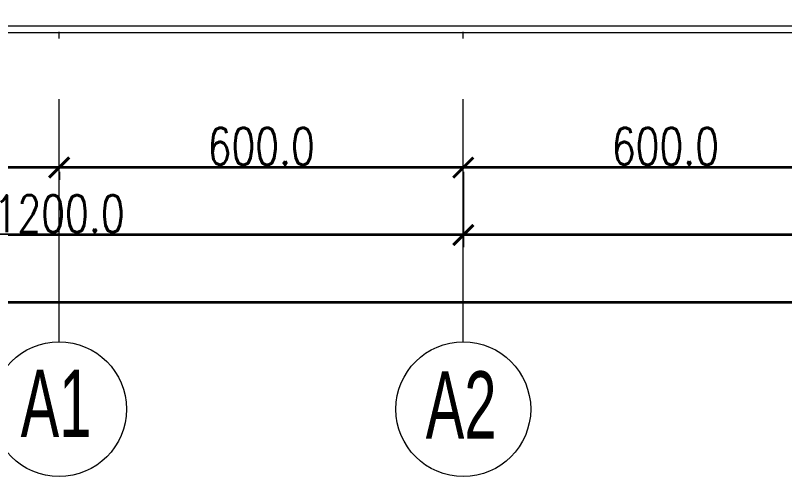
# Model space of a CAD drawing. Extents: x 6529560 to 6558080, y 5579316 to 5588131.
# Drawn here: x 6543273.21 to 6543284.63, y 5579499.83 to 5579506.67 of the extents above; entities that cross this region are included whole.
import ezdxf

# ---------------------------------------------------------------- set-up
doc = ezdxf.new("R2010")
doc.units = 0
doc.header["$MEASUREMENT"] = 0
doc.header["$PDSIZE"] = -5
doc.linetypes.add('ACAD_ISO10W100', pattern=[18, 12, -3, 0, -3])
doc.layers.get('0').update_dxf_attribs({"color": 2, "linetype": 'CONTINUOUS', "lineweight": 5})
doc.layers.get('Defpoints').update_dxf_attribs({"linetype": 'CONTINUOUS'})
for name, color, linetype, lineweight in [('arch_osie', 181, 'CONTINUOUS', 5), ('arch_powierzchnia', 6, 'CONTINUOUS', 35), ('arch_sciany zewnętrzne', 94, 'CONTINUOUS', 18), ('arch_wymiary', 2, 'CONTINUOUS', 13)]:
    doc.layers.add(name, color=color, linetype=linetype, lineweight=lineweight)
doc.layers.add('arch_osie opisy', color=1, linetype='CONTINUOUS')
doc.styles.get("Standard").update_dxf_attribs({"font": 'arial.ttf', "width": 0.75})
doc.styles.add('styl1', font='romans.shx', dxfattribs={"width": 0.75})
doc.dimstyles.new('wymiary hala', dxfattribs={"dimtxt": 0.55, "dimasz": 0.3, "dimexe": 0.18, "dimexo": 0.0625, "dimgap": 0.04, "dimtad": 1, "dimtoh": 1, "dimdec": 1, "dimlfac": 100, "dimzin": 0, "dimdsep": 46, "dimtxsty": 'styl1', "dimblk": 'ARCHTICK', "dimcen": 0.09, "dimadec": 0, "dimazin": 0, "dimtfac": 1, "dimtdec": 1, "dimtofl": 0, "dimtmove": 0, "dimatfit": 3, "dimldrblk": 'ARCHTICK', "dimfxl": 1, "dimtolj": 1, "dimtzin": 0, "dimarcsym": 0})

# ---------------------------------------------------------------- blocks, each defined once
blk = doc.blocks.new('_ArchTick')
at = {"color": 0, "linetype": 'ByBlock', "const_width": 0.15}
blk.add_lwpolyline([(-0.5, -0.5), (0.5, 0.5)], dxfattribs=at)
blk = doc.blocks.new('*D221')
at = {"layer": 'arch_wymiary', "color": 0, "lineweight": -2, "transparency": 16777216}
for p, q in [((6543267.857, 5579504.348), (6543267.857, 5579502.23)), ((6543375.857, 5579504.348), (6543375.857, 5579502.23)), ((6543267.857, 5579502.41), (6543375.857, 5579502.41))]:
    blk.add_line(p, q, dxfattribs=at)
at = {"layer": 'Defpoints', "color": 0, "transparency": 16777216}
for p in [(6543267.857, 5579504.41), (6543375.857, 5579504.41), (6543375.857, 5579502.41)]:
    blk.add_point(p, dxfattribs=at)
at = {"layer": 'arch_wymiary', "color": 0, "lineweight": -2, "transparency": 16777216, "xscale": 0.3, "yscale": 0.3, "zscale": 0.3, "rotation": 180}
blk.add_blockref('_ArchTick', (6543267.857, 5579502.41), dxfattribs=at)
at = {"layer": 'arch_wymiary', "color": 0, "lineweight": -2, "transparency": 16777216, "xscale": 0.3, "yscale": 0.3, "zscale": 0.3}
blk.add_blockref('_ArchTick', (6543375.857, 5579502.41), dxfattribs=at)
at = {"layer": 'arch_wymiary', "color": 0, "transparency": 16777216, "insert": (6543321.857, 5579502.725), "char_height": 0.55, "attachment_point": 5, "style": 'styl1'}
blk.add_mtext('\\A1;10800.0', dxfattribs=at)
blk = doc.blocks.new('*D229')
at = {"layer": 'arch_wymiary', "color": 0, "lineweight": -2, "transparency": 16777216}
for p, q in [((6543279.857, 5579504.348), (6543279.857, 5579503.23)), ((6543291.857, 5579504.348), (6543291.857, 5579503.23)), ((6543291.857, 5579503.41), (6543279.857, 5579503.41))]:
    blk.add_line(p, q, dxfattribs=at)
at = {"layer": 'Defpoints', "color": 0, "transparency": 16777216}
for p in [(6543279.857, 5579504.41), (6543291.857, 5579504.41), (6543279.857, 5579503.41)]:
    blk.add_point(p, dxfattribs=at)
at = {"layer": 'arch_wymiary', "color": 0, "lineweight": -2, "transparency": 16777216, "xscale": 0.3, "yscale": 0.3, "zscale": 0.3, "rotation": 180}
blk.add_blockref('_ArchTick', (6543279.857, 5579503.41), dxfattribs=at)
at = {"layer": 'arch_wymiary', "color": 0, "lineweight": -2, "transparency": 16777216, "xscale": 0.3, "yscale": 0.3, "zscale": 0.3}
blk.add_blockref('_ArchTick', (6543291.857, 5579503.41), dxfattribs=at)
at = {"layer": 'arch_wymiary', "color": 0, "transparency": 16777216, "insert": (6543285.857, 5579503.725), "char_height": 0.55, "attachment_point": 5, "style": 'styl1'}
blk.add_mtext('\\A1;1200.0', dxfattribs=at)
blk = doc.blocks.new('*D230')
at = {"layer": 'arch_wymiary', "color": 0, "lineweight": -2, "transparency": 16777216}
for p, q in [((6543267.857, 5579504.348), (6543267.857, 5579503.23)), ((6543279.857, 5579504.348), (6543279.857, 5579503.23)), ((6543279.857, 5579503.41), (6543267.857, 5579503.41))]:
    blk.add_line(p, q, dxfattribs=at)
at = {"layer": 'Defpoints', "color": 0, "transparency": 16777216}
for p in [(6543267.857, 5579504.41), (6543279.857, 5579504.41), (6543267.857, 5579503.41)]:
    blk.add_point(p, dxfattribs=at)
at = {"layer": 'arch_wymiary', "color": 0, "lineweight": -2, "transparency": 16777216, "xscale": 0.3, "yscale": 0.3, "zscale": 0.3, "rotation": 180}
blk.add_blockref('_ArchTick', (6543267.857, 5579503.41), dxfattribs=at)
at = {"layer": 'arch_wymiary', "color": 0, "lineweight": -2, "transparency": 16777216, "xscale": 0.3, "yscale": 0.3, "zscale": 0.3}
blk.add_blockref('_ArchTick', (6543279.857, 5579503.41), dxfattribs=at)
at = {"layer": 'arch_wymiary', "color": 0, "transparency": 16777216, "insert": (6543273.857, 5579503.725), "char_height": 0.55, "attachment_point": 5, "style": 'styl1'}
blk.add_mtext('\\A1;1200.0', dxfattribs=at)
blk = doc.blocks.new('*D231')
at = {"layer": 'arch_wymiary', "color": 0, "lineweight": -2, "transparency": 16777216}
for p, q in [((6543267.857, 5579504.41), (6543273.857, 5579504.41)), ((6543267.857, 5579504.348), (6543267.857, 5579504.23)), ((6543273.857, 5579504.348), (6543273.857, 5579504.23))]:
    blk.add_line(p, q, dxfattribs=at)
at = {"layer": 'Defpoints', "color": 0, "transparency": 16777216}
for p in [(6543267.857, 5579504.41), (6543273.857, 5579504.41), (6543273.857, 5579504.41)]:
    blk.add_point(p, dxfattribs=at)
at = {"layer": 'arch_wymiary', "color": 0, "lineweight": -2, "transparency": 16777216, "xscale": 0.3, "yscale": 0.3, "zscale": 0.3, "rotation": 180}
blk.add_blockref('_ArchTick', (6543267.857, 5579504.41), dxfattribs=at)
at = {"layer": 'arch_wymiary', "color": 0, "lineweight": -2, "transparency": 16777216, "xscale": 0.3, "yscale": 0.3, "zscale": 0.3}
blk.add_blockref('_ArchTick', (6543273.857, 5579504.41), dxfattribs=at)
at = {"layer": 'arch_wymiary', "color": 0, "transparency": 16777216, "insert": (6543270.857, 5579504.725), "char_height": 0.55, "attachment_point": 5, "style": 'styl1'}
blk.add_mtext('\\A1;600.0', dxfattribs=at)
blk = doc.blocks.new('*D232')
at = {"layer": 'arch_wymiary', "color": 0, "lineweight": -2, "transparency": 16777216}
for p, q in [((6543273.857, 5579504.41), (6543279.857, 5579504.41)), ((6543273.857, 5579504.348), (6543273.857, 5579504.23)), ((6543279.857, 5579504.348), (6543279.857, 5579504.23))]:
    blk.add_line(p, q, dxfattribs=at)
at = {"layer": 'Defpoints', "color": 0, "transparency": 16777216}
for p in [(6543273.857, 5579504.41), (6543279.857, 5579504.41), (6543279.857, 5579504.41)]:
    blk.add_point(p, dxfattribs=at)
at = {"layer": 'arch_wymiary', "color": 0, "lineweight": -2, "transparency": 16777216, "xscale": 0.3, "yscale": 0.3, "zscale": 0.3, "rotation": 180}
blk.add_blockref('_ArchTick', (6543273.857, 5579504.41), dxfattribs=at)
at = {"layer": 'arch_wymiary', "color": 0, "lineweight": -2, "transparency": 16777216, "xscale": 0.3, "yscale": 0.3, "zscale": 0.3}
blk.add_blockref('_ArchTick', (6543279.857, 5579504.41), dxfattribs=at)
at = {"layer": 'arch_wymiary', "color": 0, "transparency": 16777216, "insert": (6543276.857, 5579504.725), "char_height": 0.55, "attachment_point": 5, "style": 'styl1'}
blk.add_mtext('\\A1;600.0', dxfattribs=at)
blk = doc.blocks.new('*D233')
at = {"layer": 'arch_wymiary', "color": 0, "lineweight": -2, "transparency": 16777216}
for p, q in [((6543279.857, 5579504.41), (6543285.857, 5579504.41)), ((6543279.857, 5579504.348), (6543279.857, 5579504.23)), ((6543285.857, 5579504.348), (6543285.857, 5579504.23))]:
    blk.add_line(p, q, dxfattribs=at)
at = {"layer": 'Defpoints', "color": 0, "transparency": 16777216}
for p in [(6543279.857, 5579504.41), (6543285.857, 5579504.41), (6543285.857, 5579504.41)]:
    blk.add_point(p, dxfattribs=at)
at = {"layer": 'arch_wymiary', "color": 0, "lineweight": -2, "transparency": 16777216, "xscale": 0.3, "yscale": 0.3, "zscale": 0.3, "rotation": 180}
blk.add_blockref('_ArchTick', (6543279.857, 5579504.41), dxfattribs=at)
at = {"layer": 'arch_wymiary', "color": 0, "lineweight": -2, "transparency": 16777216, "xscale": 0.3, "yscale": 0.3, "zscale": 0.3}
blk.add_blockref('_ArchTick', (6543285.857, 5579504.41), dxfattribs=at)
at = {"layer": 'arch_wymiary', "color": 0, "transparency": 16777216, "insert": (6543282.857, 5579504.725), "char_height": 0.55, "attachment_point": 5, "style": 'styl1'}
blk.add_mtext('\\A1;600.0', dxfattribs=at)

msp = doc.modelspace()

# ---------------------------------------------------------------- linework, layer by layer
at = {"layer": 'arch_osie', "linetype": 'ACAD_ISO10W100', "ltscale": 0.3, "extrusion": (-4.94832e-09, -8.0265e-10, 1)}
for points in [[(6543279.8571, 5579501.825), (6543279.8571, 5579613.6084)], [(6543273.8571, 5579501.825), (6543273.8571, 5579512.1702)]]:
    msp.add_lwpolyline(points, dxfattribs=at)
at = {"layer": 'arch_osie'}
for centre in [(6543273.8571, 5579500.825, 6.5405), (6543279.8571, 5579500.825, 6.5405)]:
    msp.add_circle(centre, 1, dxfattribs=at)
at = {"layer": 'arch_powierzchnia'}
for points in [[(6543263.2971, 5579612.7802), (6543380.4171, 5579612.7802), (6543380.4171, 5579502.4102), (6543263.2971, 5579502.4102)], [(6543264.2971, 5579611.7802), (6543379.4171, 5579611.7802), (6543379.4171, 5579503.4102), (6543264.2971, 5579503.4102)], [(6543265.2971, 5579610.7802), (6543378.4171, 5579610.7802), (6543378.4171, 5579504.4102), (6543265.2971, 5579504.4102)]]:
    msp.add_lwpolyline(points, close=True, dxfattribs=at)
at = {"layer": 'arch_sciany zewnętrzne'}
msp.add_lwpolyline([(6543267.2971, 5579608.7802), (6543376.4171, 5579608.7802), (6543376.4171, 5579506.4102), (6543267.2971, 5579506.4102)], close=True, dxfattribs=at)
msp.add_lwpolyline([(6543267.4571, 5579517.9701), (6543267.4571, 5579506.5102), (6543376.2571, 5579506.5102), (6543376.2572, 5579517.9701)], dxfattribs=at)

# ---------------------------------------------------------------- texts
at = {"layer": 'arch_osie opisy', "char_height": 1, "width": 1.5, "attachment_point": 1}
for s, insert in [('{\\fArial Narrow|b0|i0|c238|p34;A1}', (6543273.2861, 5579501.4109, 13.0404)), ('{\\fArial Narrow|b0|i0|c238|p34;A2}', (6543279.2991, 5579501.3863, 13.0404))]:
    msp.add_mtext(s, dxfattribs=dict(at, insert=insert))

# ---------------------------------------------------------------- dimensions: what is measured, and where the dimension line sits
at = {"layer": 'arch_wymiary'}
for base, p1, p2, picture, middle in [((6543273.8571, 5579504.4102), (6543267.8571, 5579504.4102), (6543273.8571, 5579504.4102, 6.5405), '*D231', (6543270.8571, 5579504.7252)), ((6543375.8571, 5579502.4102), (6543267.8571, 5579504.4102, 6.5405), (6543375.8571, 5579504.4102, 6.5405), '*D221', (6543321.8571, 5579502.7252))]:
    dim = msp.add_linear_dim(base=base, p1=p1, p2=p2, dimstyle='wymiary hala', dxfattribs=at)
    dim.commit()
    dim.dimension.update_dxf_attribs({"geometry": picture, "text_midpoint": middle})
for base, p1, p2, picture, middle in [((6543279.8571, 5579504.4102), (6543273.8571, 5579504.4102, 6.5405), (6543279.8571, 5579504.4102, 6.5405), '*D232', (6543276.8571, 5579504.7252)), ((6543285.8571, 5579504.4102), (6543279.8571, 5579504.4102, 6.5405), (6543285.8571, 5579504.4102, 6.5405), '*D233', (6543282.8571, 5579504.7252)), ((6543267.8571, 5579503.4102), (6543279.8571, 5579504.4102, 6.5405), (6543267.8571, 5579504.4102, 6.5405), '*D230', (6543273.8571, 5579503.7252)), ((6543279.8571, 5579503.4102), (6543291.8571, 5579504.4102, 6.5405), (6543279.8571, 5579504.4102, 6.5405), '*D229', (6543285.8571, 5579503.7252))]:
    dim = msp.add_linear_dim(base=base, p1=p1, p2=p2, dimstyle='wymiary hala', override={"dimtmove": 1}, dxfattribs=at)
    dim.commit()
    dim.dimension.update_dxf_attribs({"geometry": picture, "text_midpoint": middle})

doc.saveas('drawing.dxf')
